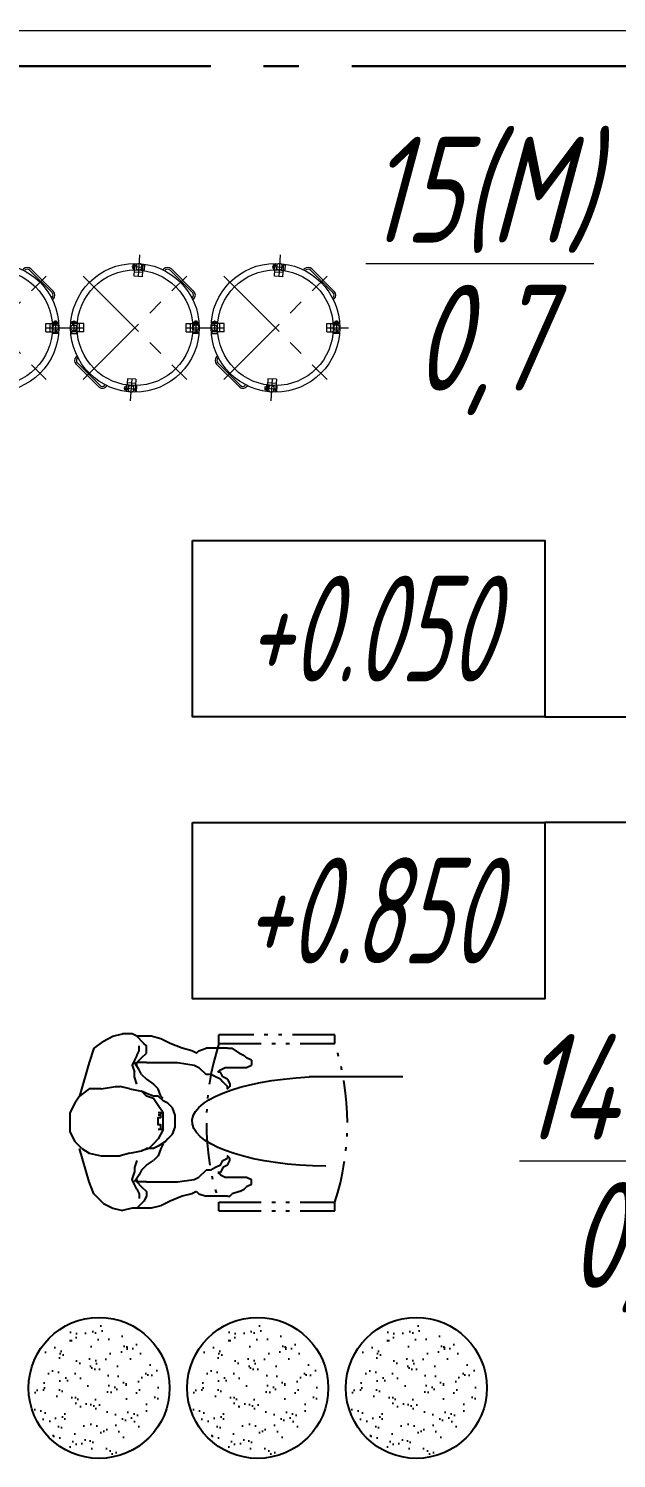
# Model space of a CAD drawing. Header units: millimetres. Extents: x -14296 to 10264, y -13087 to -5602.
# Drawn here: x -2864.48 to -2847.8, y -12671.47 to -12630.91 of the extents above; entities that cross this region are included whole.
import ezdxf
from ezdxf import colors
from ezdxf.entities.mleader import LeaderData, LeaderLine
from ezdxf.math import Vec2, Vec3

# ---------------------------------------------------------------- set-up
doc = ezdxf.new("R2010")
doc.units = ezdxf.units.MM
for name, pattern in [('ACAD_ISO12W100', [21, 12, -3, 0, -3, 0, -3]), ('CENTER', [50.8, 31.75, -6.35, 6.35, -6.35]), ('gost6', [12, 8, -1.5, 1, -1.5])]:
    doc.linetypes.add(name, pattern=pattern)
for name, color, linetype, lineweight in [('1', 4, 'Continuous', 15), ('Заземление (Сущ)', 6, 'gost6', 25), ('Линия выноска', 137, 'Continuous', 25), ('Рамка тонкая', 5, 'Continuous', 25), ('Строительный', 251, 'Continuous', 13), ('Текст', 7, 'Continuous', 20)]:
    doc.layers.add(name, color=color, linetype=linetype, lineweight=lineweight)
for name, color, linetype in [('LAYER_1', 7, 'Continuous'), ('НОВЫЙ', 7, 'Continuous'), ('орудован', 7, 'Continuous')]:
    doc.layers.add(name, color=color, linetype=linetype)
doc.styles.add('Simplex', font='simplex.shx', dxfattribs={"width": 0.7, "oblique": 15})

# ---------------------------------------------------------------- blocks, each defined once
blk = doc.blocks.new('A$C589A3625')
at = {"layer": 'орудован', "color": 3, "linetype": 'ACAD_ISO12W100', "lineweight": -2, "ltscale": 0.1}
for p, q in [((-0.358, 2.5), (-3.644, 2.5)), ((-3.644, 2.254), (-3.644, 2.5)), ((-0.358, 2.254), (-0.358, 2.5)), ((-3.644, 2.254), (-0.358, 2.254)), ((-3.644, -2.5), (-3.644, -2.254)), ((-3.644, -2.254), (-0.358, -2.254)), ((-0.358, -2.5), (-0.358, -2.254)), ((-3.644, -2.5), (-0.358, -2.5))]:
    blk.add_line(p, q, dxfattribs=at)
for centre, start, end in [((3.276, 0), 161.9623, 198.0377), ((-7.278, 0), 341.9623, 18.0377)]:
    blk.add_arc(centre, 7.278, start, end, dxfattribs=at)
blk = doc.blocks.new('_None')
blk = doc.blocks.new('A$C5F021C0A')
at = {"layer": 'LAYER_1', "color": 3}
for p, q in [((0.085, 1.461), (0.254, 1.545)), ((0.254, 1.545), (0.423, 1.588)), ((0.423, 1.588), (0.593, 1.588)), ((0.55, 1.461), (0.677, 1.588)), ((0.762, 1.588), (0.931, 1.63)), ((-1.143, 1.291), (-1.016, 1.333)), ((-0.931, 1.376), (-0.847, 1.376)), ((-0.847, 1.376), (-0.72, 1.376)), ((-0.381, 1.291), (-0.296, 1.333)), ((-0.296, 1.333), (-0.127, 1.376)), ((-0.127, 1.376), (0.085, 1.461)), ((0.593, 1.207), (0.508, 1.291)), ((0.635, 1.333), (0.635, 1.418)), ((0.677, 1.249), (0.635, 1.333)), ((1.27, 1.503), (1.439, 1.333)), ((1.439, 1.333), (1.524, 1.122)), ((-1.355, 1.164), (-1.27, 1.207)), ((-1.058, 1.037), (-1.185, 1.037)), ((-0.974, 1.037), (-1.058, 1.037)), ((-0.889, 1.037), (-0.974, 1.037)), ((0.127, 1.122), (-0.042, 1.122)), ((0.339, 1.122), (0.127, 1.122)), ((0.508, 1.122), (0.339, 1.122)), ((0.635, 0.995), (0.72, 1.122)), ((0.677, 1.08), (0.677, 1.122)), ((1.524, 1.122), (1.693, 0.529)), ((-0.931, 0.826), (-0.847, 0.868)), ((-0.847, 0.868), (-0.804, 0.952)), ((-0.804, 0.826), (-0.847, 0.741)), ((-0.804, 0.952), (-0.762, 0.952)), ((0.593, 0.91), (0.635, 0.995)), ((-0.847, 0.741), (-0.931, 0.698)), ((0.212, 0.445), (0.254, 0.529)), ((0.254, 0.529), (0.296, 0.656)), ((0.296, 0.656), (0.381, 0.741)), ((0.296, 0.487), (0.381, 0.529)), ((0.381, 0.529), (0.508, 0.529)), ((0.381, 0.445), (0.466, 0.529)), ((0.466, 0.529), (0.593, 0.572)), ((0.804, 0.614), (0.974, 0.656)), ((1.651, 0.529), (1.778, 0.402)), ((0.169, 0.402), (0.296, 0.487)), ((0.212, 0.191), (0.296, 0.36)), ((0.296, 0.36), (0.381, 0.445)), ((0, 0.064), (0, -0.064)), ((0.212, 0.191), (0.254, 0.191)), ((0.254, 0.191), (0.296, 0.191)), ((1.863, -0.106), (1.863, 0.021)), ((0, -0.064), (0.042, -0.19)), ((0.042, -0.19), (0.127, -0.275)), ((0.254, -0.106), (0.212, -0.106)), ((0.254, -0.064), (0.296, -0.064)), ((0.254, -0.064), (0.254, -0.106)), ((0.254, -0.106), (0.296, -0.106)), ((0.296, -0.233), (0.381, -0.36)), ((1.778, -0.275), (1.863, -0.106)), ((0.127, -0.275), (0.212, -0.317)), ((0.212, -0.317), (0.296, -0.402)), ((0.212, -0.36), (0.254, -0.402)), ((0.254, -0.402), (0.296, -0.529)), ((0.296, -0.402), (0.381, -0.402)), ((0.381, -0.36), (0.508, -0.402)), ((0.381, -0.402), (0.508, -0.444)), ((0.508, -0.444), (0.593, -0.487)), ((1.524, -0.995), (1.693, -0.402)), ((1.693, -0.402), (1.778, -0.275)), ((-0.847, -0.656), (-0.931, -0.571)), ((-0.931, -0.698), (-0.847, -0.741)), ((-0.804, -0.698), (-0.847, -0.656)), ((-0.847, -0.741), (-0.804, -0.825)), ((0.296, -0.529), (0.381, -0.614)), ((0.804, -0.529), (0.974, -0.571)), ((-1.355, -1.037), (-1.355, -0.952)), ((-1.058, -0.91), (-1.185, -0.91)), ((-0.974, -0.91), (-1.058, -0.91)), ((-0.889, -0.91), (-0.974, -0.91)), ((-0.804, -0.825), (-0.762, -0.825)), ((0.127, -0.995), (-0.042, -0.995)), ((0.339, -0.995), (0.127, -0.995)), ((0.508, -0.995), (0.339, -0.995)), ((0.593, -0.783), (0.635, -0.868)), ((0.635, -0.868), (0.72, -0.995)), ((0.677, -0.952), (0.677, -0.995)), ((1.439, -1.249), (1.524, -0.995)), ((-1.355, -1.037), (-1.27, -1.08)), ((-1.143, -1.164), (-1.016, -1.249)), ((-0.931, -1.249), (-0.847, -1.249)), ((-0.847, -1.249), (-0.72, -1.249)), ((-0.381, -1.164), (-0.296, -1.206)), ((-0.296, -1.206), (-0.127, -1.249)), ((-0.127, -1.249), (0.085, -1.333)), ((0.593, -1.08), (0.508, -1.164)), ((0.677, -1.122), (0.635, -1.206)), ((0.635, -1.206), (0.635, -1.291)), ((1.27, -1.376), (1.439, -1.249)), ((0.085, -1.333), (0.254, -1.418)), ((0.254, -1.418), (0.423, -1.461)), ((0.423, -1.461), (0.593, -1.461)), ((0.55, -1.333), (0.677, -1.461)), ((0.762, -1.503), (0.931, -1.503))]:
    blk.add_line(p, q, dxfattribs=at)
for points in [[(0.593, 1.588), (0.677, 1.588), (0.762, 1.588)], [(1.27, 1.503), (1.101, 1.588), (0.931, 1.63)], [(-1.143, 1.291), (-1.228, 1.249), (-1.27, 1.207)], [(-0.931, 1.376), (-0.974, 1.376), (-1.016, 1.333)], [(-0.72, 1.376), (-0.593, 1.376), (-0.55, 1.376)], [(-0.381, 1.291), (-0.423, 1.333), (-0.55, 1.376)], [(0.508, 1.291), (0.508, 1.376), (0.55, 1.461)], [(-1.355, 1.164), (-1.355, 1.122), (-1.355, 1.08)], [(-1.185, 1.037), (-1.27, 1.037), (-1.355, 1.08)], [(-0.762, 0.952), (-0.804, 0.995), (-0.889, 1.037)], [(-0.042, 1.122), (-0.339, 1.08), (-0.423, 1.037), (-0.55, 0.91)], [(0.508, 1.122), (0.677, 1.122), (0.593, 1.207)], [(0.677, 1.249), (0.72, 1.164), (0.762, 1.08), (0.72, 0.952)], [(-0.931, 0.826), (-0.974, 0.741), (-0.974, 0.698)], [(-0.804, 0.826), (-0.72, 0.868), (-0.635, 0.91), (-0.55, 0.91)], [(0.593, 0.91), (0.508, 0.826), (0.381, 0.741)], [(0.677, 0.741), (0.72, 0.868), (0.72, 0.952)], [(-0.974, 0.698), (-0.931, 0.656), (-0.931, 0.698)], [(0.804, 0.614), (0.593, 0.572), (0.508, 0.529)], [(1.312, 0.656), (1.058, 0.656), (0.974, 0.656)], [(1.651, 0.529), (1.524, 0.614), (1.312, 0.656)], [(0.042, 0.275), (0, 0.148), (0, 0.021)], [(0.042, 0.275), (0.127, 0.36), (0.169, 0.402)], [(1.863, 0.021), (1.863, 0.106), (1.863, 0.233), (1.778, 0.402)], [(0.212, 0.191), (0.212, -0.106), (0.296, -0.233)], [(0.254, 0.191), (0.254, 0.148), (0.254, 0.106), (0.296, 0.106), (0.296, 0.064)], [(0.296, 0.064), (0.296, 0.021), (0.296, -0.021), (0.254, -0.021), (0.254, -0.064)], [(0.804, -0.529), (0.593, -0.487), (0.508, -0.402)], [(1.312, -0.529), (1.524, -0.529), (1.693, -0.402)], [(-0.974, -0.571), (-0.931, -0.529), (-0.931, -0.571)], [(-0.931, -0.698), (-0.974, -0.614), (-0.974, -0.571)], [(-0.804, -0.698), (-0.72, -0.741), (-0.635, -0.783), (-0.55, -0.783)], [(0.593, -0.783), (0.508, -0.698), (0.381, -0.614)], [(0.677, -0.614), (0.72, -0.741), (0.72, -0.825)], [(1.312, -0.529), (1.058, -0.571), (0.974, -0.571)], [(-1.185, -0.91), (-1.27, -0.91), (-1.355, -0.952)], [(-0.762, -0.825), (-0.804, -0.868), (-0.889, -0.91)], [(-0.042, -0.995), (-0.339, -0.952), (-0.423, -0.91), (-0.55, -0.783)], [(0.508, -0.995), (0.677, -0.995), (0.593, -1.08)], [(0.677, -1.122), (0.72, -1.037), (0.762, -0.952), (0.72, -0.825)], [(-1.143, -1.164), (-1.228, -1.122), (-1.27, -1.08)], [(-0.931, -1.249), (-0.974, -1.249), (-1.016, -1.249)], [(-0.72, -1.249), (-0.593, -1.249), (-0.55, -1.249)], [(-0.381, -1.164), (-0.423, -1.206), (-0.55, -1.249)], [(0.508, -1.164), (0.508, -1.291), (0.55, -1.333)], [(0.593, -1.461), (0.677, -1.461), (0.762, -1.503)], [(1.27, -1.376), (1.101, -1.461), (0.931, -1.503)]]:
    blk.add_lwpolyline(points, dxfattribs=at)
blk = doc.blocks.new('A$C13DC7972')
at = {"layer": '1', "color": 3, "linetype": 'CENTER', "ltscale": 0.07}
for p, q in [((0, 2.075), (0, -2.075)), ((-2.075, 0), (2.075, 0))]:
    blk.add_line(p, q, dxfattribs=at)
at = {"layer": '1', "color": 3}
for p, q in [((-1.467, 1.467), (-1.029, 1.029)), ((-1.316, 1.217), (-1.213, 1.114)), ((-1.081, 1.366), (-1.309, 1.139)), ((-1.217, 1.316), (-1.114, 1.213)), ((-0.944, 1.114), (-1.203, 1.373)), ((-1.2, 1.299), (-1.164, 1.334)), ((-1.051, 1.259), (-1.182, 1.39)), ((-1.153, 1.361), (-1.131, 1.384)), ((-1.131, 1.384), (-1.064, 1.317)), ((-1.064, 1.317), (-1.087, 1.295)), ((1.013, 1.051), (1.288, 1.293)), ((1.558, 1.371), (1.092, 0.961)), ((1.129, 1.189), (1.268, 1.312)), ((1.217, 1.309), (1.146, 1.247)), ((1.146, 1.247), (1.167, 1.223)), ((1.166, 1.295), (1.379, 1.053)), ((1.299, 1.236), (1.189, 1.139)), ((1.238, 1.285), (1.217, 1.309)), ((1.28, 1.22), (1.247, 1.257)), ((-1.361, 1.191), (-1.388, 1.164)), ((-1.388, 1.164), (-1.278, 1.053)), ((-1.114, 0.944), (-1.373, 1.203)), ((-1.334, 1.164), (-1.299, 1.2)), ((-1.278, 1.053), (-1.251, 1.081)), ((-1.213, 1.114), (-1.114, 1.213)), ((-1.199, 1.029), (-1.029, 1.199)), ((-1.114, 0.944), (-0.944, 1.114)), ((1.172, 0.871), (1.013, 1.051)), ((1.262, 0.95), (1.103, 1.13)), ((1.172, 0.871), (1.446, 1.113)), ((1.281, 1.034), (1.189, 1.139)), ((1.391, 1.131), (1.281, 1.034)), ((1.343, 0.969), (1.317, 0.999)), ((1.46, 1.073), (1.343, 0.969)), ((1.406, 1.077), (1.373, 1.114)), ((1.434, 1.102), (1.46, 1.073)), ((-1.91, 0.45), (-1.91, -0.45)), ((-1.86, 0.45), (-1.86, -0.45)), ((-1.76, 0.6), (-1.724, 0.6)), ((1.76, 0.6), (1.724, 0.6)), ((1.86, 0.45), (1.86, -0.45)), ((1.91, 0.45), (1.91, -0.45)), ((-1.76, -0.6), (-1.724, -0.6)), ((1.76, -0.6), (1.724, -0.6)), ((-1.092, -0.961), (-1.558, -1.371)), ((-1.324, -0.968), (-1.463, -1.091)), ((-1.453, -1.04), (-1.383, -0.978)), ((-1.432, -1.064), (-1.453, -1.04)), ((-1.172, -0.871), (-1.446, -1.113)), ((-1.433, -0.992), (-1.22, -1.233)), ((-1.373, -1.114), (-1.406, -1.077)), ((-1.391, -1.131), (-1.281, -1.034)), ((-1.383, -0.978), (-1.362, -1.002)), ((-1.299, -1.236), (-1.189, -1.139)), ((-1.013, -1.051), (-1.288, -1.293)), ((-1.189, -1.139), (-1.281, -1.034)), ((-1.103, -1.13), (-1.262, -0.95)), ((-1.25, -1.311), (-1.133, -1.208)), ((-1.013, -1.051), (-1.172, -0.871)), ((-1.133, -1.208), (-1.158, -1.179)), ((0.944, -1.114), (1.114, -0.944)), ((0.944, -1.114), (1.203, -1.373)), ((1.029, -1.029), (1.467, -1.467)), ((1.029, -1.199), (1.199, -1.029)), ((1.114, -0.944), (1.373, -1.203)), ((1.114, -1.213), (1.213, -1.114)), ((1.217, -1.316), (1.114, -1.213)), ((1.366, -1.081), (1.139, -1.309)), ((1.316, -1.217), (1.213, -1.114)), ((1.259, -1.051), (1.39, -1.182)), ((1.317, -1.064), (1.295, -1.087)), ((1.299, -1.2), (1.334, -1.164)), ((1.384, -1.131), (1.317, -1.064)), ((1.361, -1.153), (1.384, -1.131)), ((-1.247, -1.257), (-1.28, -1.22)), ((-1.276, -1.282), (-1.25, -1.311)), ((1.053, -1.278), (1.081, -1.251)), ((1.164, -1.388), (1.053, -1.278)), ((1.164, -1.334), (1.2, -1.299)), ((1.191, -1.361), (1.164, -1.388))]:
    blk.add_line(p, q, dxfattribs=at)
for radius in [1.825, 1.64]:
    blk.add_circle((0, 0), radius, dxfattribs=at)
for centre, radius, start, end in [((-1.227, 1.227), 0.09, 83.948, 186.052), ((-1.227, 1.227), 0.09, 263.948, 6.052), ((1.303, 1.146), 0.09, 350.2901, 92.3942), ((1.303, 1.146), 0.09, 170.2901, 272.3942), ((-1.76, 0.45), 0.15, 90, 180), ((-1.76, 0.45), 0.1, 90, 180), ((1.76, 0.45), 0.15, 0, 90), ((1.76, 0.45), 0.1, 0, 90), ((-1.76, -0.45), 0.15, 180, 270), ((-1.76, -0.45), 0.1, 180, 270), ((1.76, -0.45), 0.15, 270, 0), ((1.76, -0.45), 0.1, 270, 0), ((-1.303, -1.146), 0.09, 170.2901, 272.3942), ((-1.303, -1.146), 0.09, 350.2901, 92.3942), ((1.227, -1.227), 0.09, 83.948, 186.052), ((1.227, -1.227), 0.09, 263.948, 6.052)]:
    blk.add_arc(centre, radius, start, end, dxfattribs=at)

msp = doc.modelspace()

# ---------------------------------------------------------------- hatches: boundary and pattern name
h = msp.add_hatch()
h.set_pattern_fill('AR-SAND', color=256, scale=0.013959, angle=17.787935)
h.set_pattern_definition([(55.287935, (-3362.0016, -13171.4885), (-0.22996813, 0.64367642), [0, -0.53891865, 0, -0.60273797, 0, -0.5761466]), (25.28794, (-3362.0016, -13171.4885), (0.2918029, 1.1444531), [0, -0.29073243, 0, -0.4857359, 0, -0.18613967]), (345.28794, (-3362.4169, -13171.6217), (1.05072796, 0.33921465), [0, -0.17727587, 0, -0.63819314, 0, -0.8331966]), (335.28794, (-3362.4169, -13171.6217), (0.9198104, 0.6219095), [0, -0.08863794, 0, -0.41837106, 0, -0.47864486])])
h.paths.add_polyline_path([(-2864.32169, -12670.11448, 1), (-2860.77731, -12668.97732, 1)])
h = msp.add_hatch()
h.set_pattern_fill('AR-SAND', color=256, scale=0.013959, angle=17.787935)
h.set_pattern_definition([(55.287935, (-3357.5016, -13171.4885), (-0.22996813, 0.64367642), [0, -0.53891865, 0, -0.60273797, 0, -0.5761466]), (25.28794, (-3357.5016, -13171.4885), (0.2918029, 1.1444531), [0, -0.29073243, 0, -0.4857359, 0, -0.18613967]), (345.28794, (-3357.9169, -13171.6217), (1.05072796, 0.33921465), [0, -0.17727587, 0, -0.63819314, 0, -0.8331966]), (335.28794, (-3357.9169, -13171.6217), (0.9198104, 0.6219095), [0, -0.08863794, 0, -0.41837106, 0, -0.47864486])])
h.paths.add_polyline_path([(-2859.82169, -12670.11448, 1), (-2856.27731, -12668.97732, 1)])
h = msp.add_hatch()
h.set_pattern_fill('AR-SAND', color=256, scale=0.013959, angle=17.787935)
h.set_pattern_definition([(55.287935, (-3353.0016, -13171.4885), (-0.22996813, 0.64367642), [0, -0.53891865, 0, -0.60273797, 0, -0.5761466]), (25.28794, (-3353.0016, -13171.4885), (0.2918029, 1.1444531), [0, -0.29073243, 0, -0.4857359, 0, -0.18613967]), (345.28794, (-3353.4169, -13171.6217), (1.05072796, 0.33921465), [0, -0.17727587, 0, -0.63819314, 0, -0.8331966]), (335.28794, (-3353.4169, -13171.6217), (0.9198104, 0.6219095), [0, -0.08863794, 0, -0.41837106, 0, -0.47864486])])
h.paths.add_polyline_path([(-2855.32169, -12670.11448, 1), (-2851.77731, -12668.97732, 1)])

# ---------------------------------------------------------------- linework, layer by layer
at = {"layer": 'Заземление (Сущ)', "lineweight": 30}
msp.add_line((-2879.30898, -12631.97393), (-2830.32898, -12631.97393), dxfattribs=at)
at = {"layer": 'Линия выноска'}
for p, q in [((-2849.82822, -12650.43158), (-2838.13069, -12650.43158)), ((-2830.25693, -12653.43158), (-2849.82822, -12653.43158))]:
    msp.add_line(p, q, dxfattribs=at)
at = {"layer": 'НОВЫЙ', "color": 3}
for centre in [(-2862.4758, -12669.47379), (-2857.9758, -12669.47379), (-2853.4758, -12669.47379)]:
    msp.add_circle(centre, 2, dxfattribs=at)
at = {"layer": 'НОВЫЙ', "color": 3, "extrusion": (0, 0, -1)}
msp.add_ellipse((-2855.93477, -12661.91079), major_axis=(3.90132, 0), ratio=0.32621953, start_param=1.5989224, end_param=4.56169802, dxfattribs=at)
at = {"layer": 'Рамка тонкая'}
for points in [[(-2859.82822, -12645.43158), (-2849.82822, -12645.43158), (-2849.82822, -12650.43158), (-2859.82822, -12650.43158)], [(-2859.82822, -12653.43158), (-2849.82822, -12653.43158), (-2849.82822, -12658.43158), (-2859.82822, -12658.43158)]]:
    msp.add_lwpolyline(points, close=True, dxfattribs=at)
at = {"layer": 'Строительный'}
msp.add_line((-2829.32898, -12630.97393), (-2880.30898, -12630.97393), dxfattribs=at)

# ---------------------------------------------------------------- block references
at = {"layer": '1', "color": 3, "rotation": 45}
for p in [(-2865.44265, -12639.39715), (-2861.45837, -12639.39715), (-2857.47409, -12639.39715)]:
    msp.add_blockref('A$C13DC7972', p, dxfattribs=at)
at = {"layer": 'НОВЫЙ', "color": 4, "xscale": 1.6, "yscale": 1.6, "zscale": 1.6, "rotation": 180}
msp.add_blockref('A$C5F021C0A', (-2860.3221, -12661.83615), dxfattribs=at)
at = {"layer": 'НОВЫЙ', "color": 4}
msp.add_blockref('A$C589A3625', (-2855.4309, -12661.95461), dxfattribs=at)

# ---------------------------------------------------------------- texts
at = {"layer": 'Текст', "char_height": 3, "attachment_point": 5, "style": 'Simplex'}
for s, insert, width in [('\\A1;\\S15(М)/0,7;', (-2851.67388, -12637.57855), 4.9055162), ('{\\W0.6;+0.050}', (-2854.82822, -12647.93158), 10), ('{\\W0.6;+0.850}', (-2854.82822, -12655.93158), 10), ('\\A1;\\S14(М)/0,7;', (-2847.28237, -12663.03414), 4.9055162)]:
    msp.add_mtext(s, dxfattribs=dict(at, insert=insert, width=width))

# ---------------------------------------------------------------- leaders
at = {"layer": 'Линия выноска'}
ml = msp.add_multileader_mtext('Standard', dxfattribs=at)
ml.set_content('{\\W0.7;ХК1; ХК2}', color=2, style='Simplex')
ml.set_leader_properties()
ml.set_arrow_properties(name='NONE')
ml.build(insert=Vec2(0, 0))
ml.multileader.update_dxf_attribs({"text_left_attachment_type": 6, "text_right_attachment_type": 6, "dogleg_length": 0})
ctx = ml.context
ctx.base_point, ctx.char_height, ctx.plane_origin = Vec3(-2853.77561, -12623.9962), 3, Vec3(-2756.284, -12668.46003)
ctx.left_attachment, ctx.right_attachment, ctx.text_align_type = 6, 6, 1
notes = []
notes.append((ctx, [(0, (1, 1, 0), (-2835.82488, -12623.9962), (-1, 0), 0, [(0, [(-2827.40898, -12649.13466), (-2827.40898, -12654.63466)], 0, [])])]))
ctx.mtext.insert, ctx.mtext.alignment, ctx.mtext.flow_direction = Vec3(-2844.80025, -12620.42477), 2, 5
at = {"layer": 'НОВЫЙ', "color": 3}
ml = msp.add_multileader_mtext('Standard', dxfattribs=at)
ml.set_content('', color=3, style='Simplex')
ml.set_leader_properties()
ml.set_arrow_properties(name='NONE')
ml.build(insert=Vec2(0, 0))
ml.multileader.update_dxf_attribs({"text_right_attachment_type": 6, "dogleg_length": 0.36, "arrow_head_size": 1})
ctx = ml.context
ctx.base_point, ctx.char_height, ctx.arrow_head_size, ctx.plane_origin, ctx.plane_x_axis, ctx.plane_y_axis = Vec3(-2856.52044, -12660.65253), 3, 1, Vec3(-2853.85637, -12660.65253), Vec3(-1, 0), Vec3(0, -1)
ctx.right_attachment = 6
notes.append((ctx, [(0, (1, 1, 0), (-2855.90743, -12660.65253), (-1, 0), 0.613, [(0, [(-2853.85637, -12660.65253)], 0, [])])]))
ctx.mtext.insert, ctx.mtext.text_direction, ctx.mtext.rotation, ctx.mtext.flow_direction = Vec3(-2858.52044, -12662.15253), Vec3(-1, 0), 3.14159265, 5
for ctx, leaders in notes:
    for number, flags, end, landing, length, lines in leaders:
        leader = LeaderData()
        leader.index, (leader.has_last_leader_line, leader.has_dogleg_vector, leader.attachment_direction) = number, flags
        leader.last_leader_point, leader.dogleg_vector, leader.dogleg_length = Vec3(end), Vec3(landing), length
        for number, points, colour, breaks in lines:
            line = LeaderLine()
            line.index, line.vertices, line.color, line.breaks = number, Vec3.list(points), colors.encode_raw_color(colour), breaks
            leader.lines.append(line)
        ctx.leaders.append(leader)

doc.saveas('drawing.dxf')
